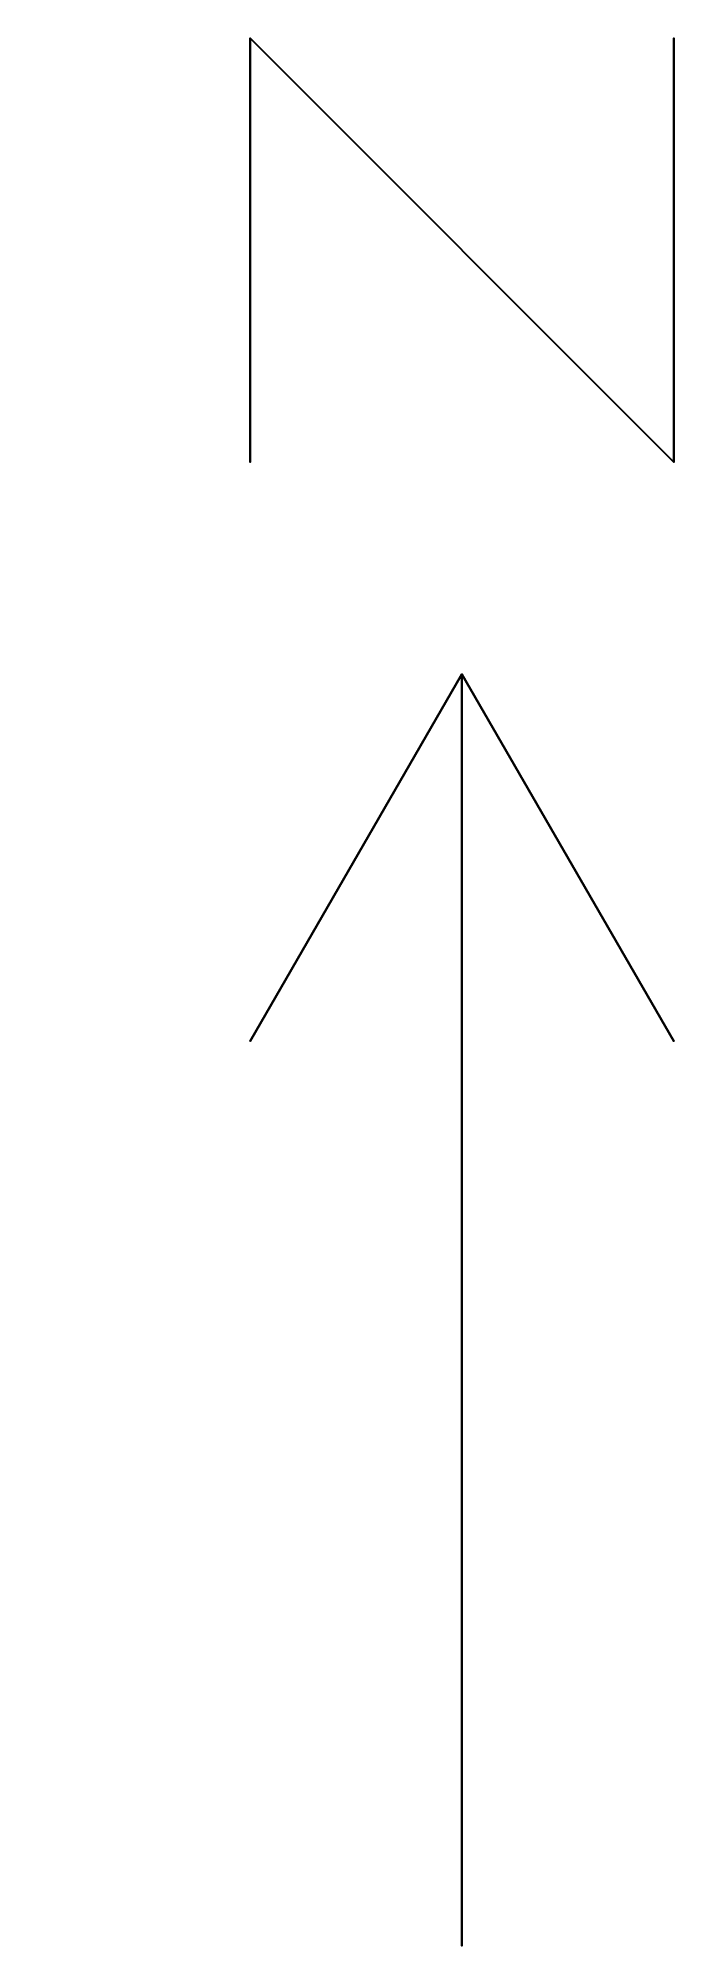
# Model space of a CAD drawing. Header units: metres. Extents: x -14 to 4.6, y -1.2 to 8.5.
# Drawn here: x -11.034 to -9.534, y -0.108 to 4.392 of the extents above.
import ezdxf

# ---------------------------------------------------------------- set-up
doc = ezdxf.new("R2010")
doc.units = ezdxf.units.M

msp = doc.modelspace()

# ---------------------------------------------------------------- linework, layer by layer
at = {"layer": '1', "color": 3}
for points in [[(-10.53446, 4.3916, 0.1), (-10.53446, 4.3916), (-10.53446, 3.3916), (-10.53446, 3.3916, 0.1)], [(-10.53446, 4.3916, 0.1), (-10.53446, 4.3916), (-9.53446, 3.3916), (-9.53446, 3.3916, 0.1)], [(-9.53446, 4.3916, 0.1), (-9.53446, 4.3916), (-9.53446, 3.3916), (-9.53446, 3.3916, 0.1)], [(-10.03446, 2.8916, 0.1), (-10.03446, 2.8916), (-10.53446, 2.02557), (-10.53446, 2.02557, 0.1)], [(-10.03446, 2.8916, 0.1), (-10.03446, 2.8916), (-10.03446, -0.1084), (-10.03446, -0.1084, 0.1)], [(-10.03446, 2.8916, 0.1), (-10.03446, 2.8916), (-9.53446, 2.02557), (-9.53446, 2.02557, 0.1)]]:
    msp.add_3dface(points, dxfattribs=at)

doc.saveas('drawing.dxf')
